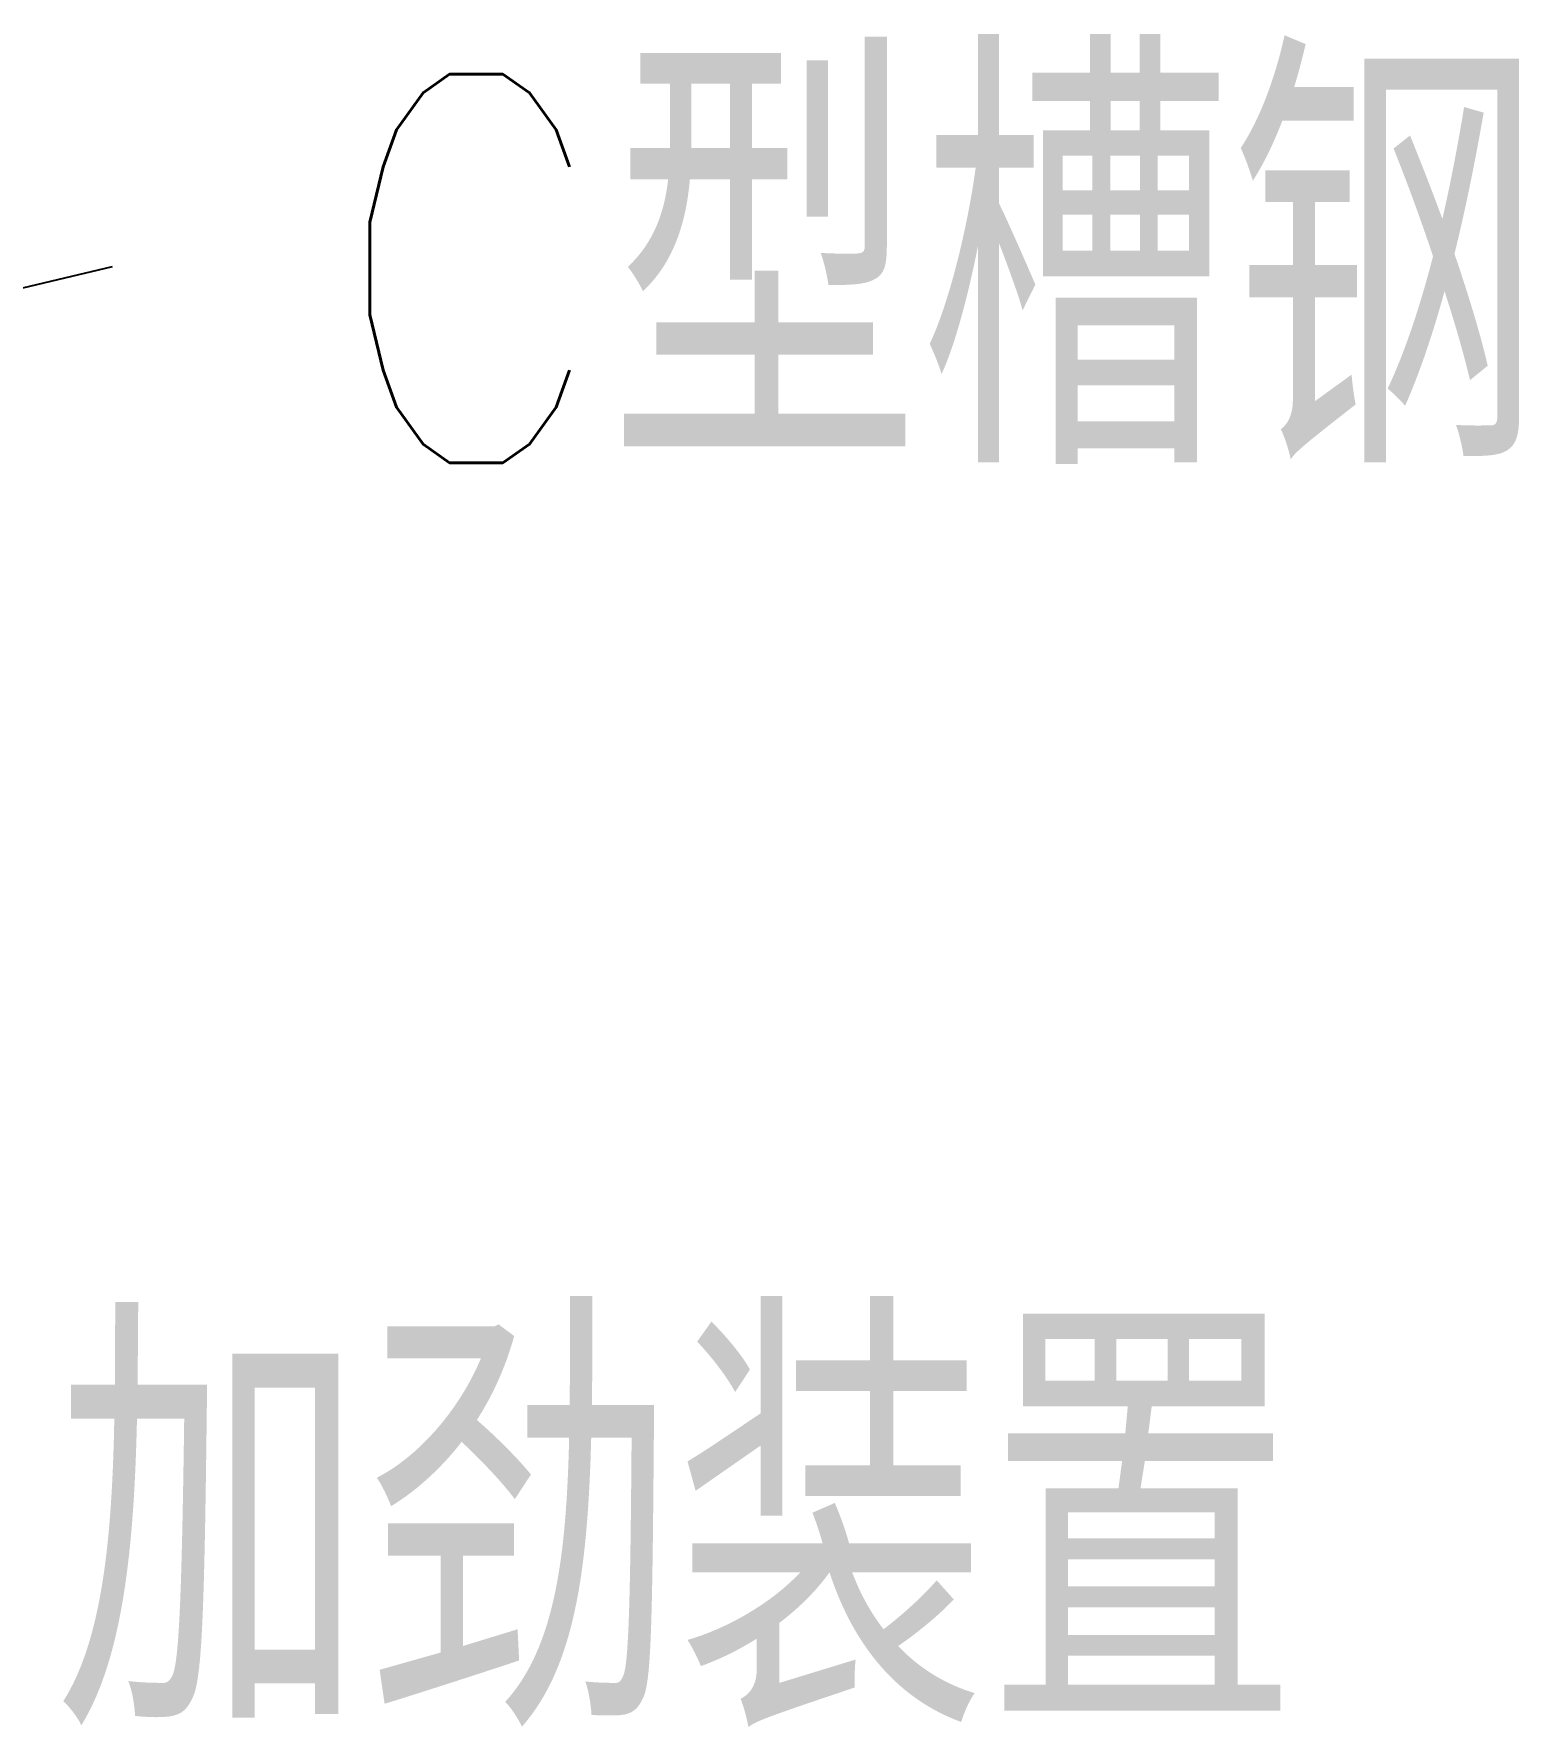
# Model space of a CAD drawing. Extents: x 27938 to 1507990, y 110129 to 923079.
# Drawn here: x 462859 to 464389, y 343964 to 345708 of the extents above; entities that cross this region are included whole.
import ezdxf

# ---------------------------------------------------------------- set-up
doc = ezdxf.new("R2010")
doc.units = 0
doc.header["$LTSCALE"] = 1000
doc.header["$MEASUREMENT"] = 0
doc.layers.add('W_DIM', color=4, linetype='Continuous')
doc.styles.get("Standard").update_dxf_attribs({"font": 'gbenor.shx', "bigfont": 'gbcbig.shx'})
doc.styles.add('wwp100', font='txt.shx', dxfattribs={"width": 0.7, "height": 400, "bigfont": 'hztxt.shx'})
doc.dimstyles.get("Standard").update_dxf_attribs({"dimtxt": 0.18, "dimasz": 0.18, "dimexe": 0.18, "dimexo": 0.0625, "dimgap": 0.09, "dimtad": 0, "dimtih": 1, "dimtoh": 1, "dimdec": 4, "dimzin": 0, "dimdsep": 46, "dimtxsty": 'Standard', "dimcen": 0.09, "dimadec": 0, "dimazin": 0, "dimtfac": 1, "dimtdec": 4, "dimtofl": 0, "dimtmove": 0, "dimatfit": 3, "dimfxl": 1, "dimtolj": 1, "dimtzin": 0, "dimarcsym": 0})

msp = doc.modelspace()

# ---------------------------------------------------------------- texts
at = {"layer": 'W_DIM', "color": 7, "style": 'wwp100', "width": 0.8}
for s, p in [('C型槽钢', (463164.3, 345266.5)), ('加劲装置', (462880.9, 343966.8))]:
    msp.add_text(s, height=400, dxfattribs=at).set_placement(p)

# ---------------------------------------------------------------- leaders
msp.add_leader([(461836.2, 345206.5), (462940.3, 345468.6)], dimstyle='Standard', override={"dimgap": 20, "dimtad": 0})

doc.saveas('drawing.dxf')
